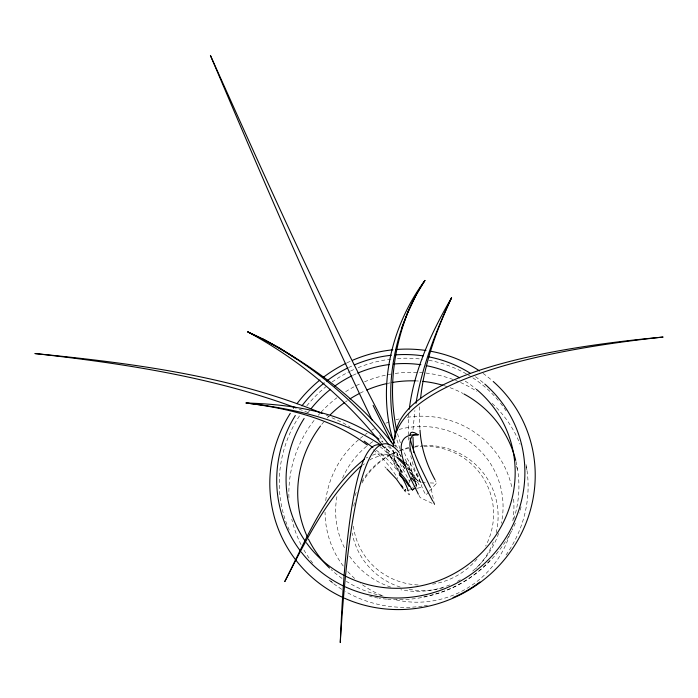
<?xml version="1.0" encoding="UTF-8"?>
<svg xmlns="http://www.w3.org/2000/svg" width="698" height="698" viewBox="0 0 698 698"><rect width="100%" height="100%" fill="white"/><g stroke="black" fill="none" stroke-linecap="round" stroke-linejoin="round"><path stroke-width="0.52" stroke-dasharray="3.49 2.62" d="M419.725 406.812L419.419 421.034L419.952 429.13M413.015 429.759L414.882 410.494M408.81 413.329L408.199 435.962M410.215 479.482L409.473 481.21L398.488 460.889M405.686 489.272L404.831 491.078L409.333 494.847A1265.614 251.83 -2.7 0 0 408.531 491.889M405.817 489.193L404.831 491.078L403.636 489.35M409.237 482.606L410.215 480.721M410.703 479.779L412.169 476.961L408.19 469.518M413.792 488.818L412.597 490.354L410.311 488.661M428.738 491.889L425.867 495.065L422.718 489.106L417.325 473.41M429.453 491.095L436.625 483.147L435.351 480.512M362.698 465.06L364.469 463.812M369.774 460.087L371.537 458.848L381.841 454.965L390.985 454.948A754.346 125.78 -76 0 1 395.583 456.475M411.105 488.801L412.727 487.71M413.539 487.169L416.776 484.988L411.733 472.729L409.874 460.296M415.938 487.536L411.471 489.865L410.11 488.469M365.979 458.036L367.89 457.234M372.653 455.244L375.507 454.04L383.926 453.918A754.765 115.842 -76.6 0 1 402.51 472.511M416.322 488.478L404.831 491.078L403.845 489.359M417.36 488.242L420.493 487.536L417.264 481.463L407.274 468.07M411.698 476.019L420.658 482.615L425.981 482.798M430.238 482.937L436.625 483.147M413.233 480.887L418.198 481.751A837.87 32.701 66.8 0 1 404.552 460.453M299.076 409.089L307.958 412.535M326.359 415.231L342.735 422.674L350.012 426.853M431.251 489.106L434.461 504.453L420.196 497.604L418.809 495.065M381.867 445.664L395.382 455.942M379.913 446.624L381.614 447.898A1268.903 244.666 -3.5 0 1 402.676 473.209M376.318 450.21L383.193 455.532A1265.614 251.83 -2.7 0 1 397.956 471.438M381.422 440.97L383.045 442.235L379.206 434.488M373.395 449.73C382.836 458.097 391.508 467.547 397.738 478.584M387.844 446.118L397.467 455.742M330.669 580.919L332.981 583.179M384.851 466.822L386.299 468.349M382.687 445.499L393.698 461.727L398.558 471.002M403.043 466.011L404.91 468.602M411.785 478.086L416.776 484.988A1041.556 101.498 85.7 0 0 404.962 460.811M416.776 484.988L413.05 479.535A964.671 192.343 7 0 1 411.602 477.851M389.423 445.664L395.565 455.323M401.638 472.354L400.539 470.557L401.612 472.372M399.239 453.691L401.498 457.417M405.084 459.022L416.174 479.317M399.675 454.032L401.184 456.684M393.838 458.097L401.716 472.162M420.658 482.615L412.501 467.049L406.472 457.452L403.086 449.905M433.17 501.958L434.461 504.453M396.368 452.147L398.305 455.89M400.085 449.032L396.036 437.367M417.43 476.472L413.6 466.561L410.686 455.838M397.502 433.711L400.364 442.898M516.494 465.994L517.837 471.133M526.161 466.622L526.911 469.78M409.456 448.474L410.154 452.679M408.269 437L408.478 440.106M399.108 429.462A84.345 81.814 -29.9 0 1 501.373 523.273M498.608 533.394A84.345 81.814 -29.9 0 1 472.467 571.234M460.252 579.759A84.345 81.814 -29.9 0 1 457.443 581.321M449.739 584.915A84.345 81.814 -29.9 0 1 400.896 589.784M390.732 587.105A84.345 81.814 -29.9 0 1 348.738 555.015M344.402 547.581A84.345 81.814 -29.9 0 1 337.335 494.481M342.561 478.06A84.345 81.814 -29.9 0 1 369.076 444.312M369.931 443.666A84.345 81.814 -29.9 0 1 374.381 440.56M423.834 446.31A70.891 68.858 -30 0 1 485.651 546.115M477.039 559.011A70.891 68.858 -30 0 1 432.629 584.165M418.163 584.976A70.891 68.858 -30 0 1 353.38 526.222M353.746 506.129A70.891 68.858 -30 0 1 355.09 499.881M361.922 483.077A70.891 68.858 -30 0 1 396.656 452.103M399.64 450.908A70.891 68.858 -30 0 1 408.949 448.116M414.211 447.113A70.891 68.858 -30 0 1 422.761 446.336M423.503 445.464A74.128 72.042 -30.1 0 1 496.182 532.722M493.346 541.98A74.128 72.042 -30.1 0 1 475.635 568.922M442.881 587.777A74.128 72.042 -30.1 0 1 407.51 588.981M400.216 587.062A74.128 72.042 -30.1 0 1 352.132 533.028M355.012 495.755A74.128 72.042 -30.1 0 1 356.931 490.851M361.817 481.472A74.128 72.042 -30.1 0 1 395.757 451.894M399.666 450.297A74.128 72.042 -30.1 0 1 408.845 447.479M415.074 446.258A74.128 72.042 -30.1 0 1 422.438 445.516M407.37 417.308A95.146 92.293 -29.9 0 1 512.131 488.696M513.623 499.131A95.146 92.293 -29.9 0 1 512.751 521.493M509.793 534.101A95.146 92.293 -29.9 0 1 393.881 599.355M381.597 595.35A95.146 92.293 -29.9 0 1 360.325 583.205M354.636 578.468A95.146 92.293 -29.9 0 1 347.194 570.894M343.224 565.999A95.146 92.293 -29.9 0 1 325.059 512.21M325.722 500.64A95.146 92.293 -29.9 0 1 359.505 438.955M360.325 438.283A95.146 92.293 -29.9 0 1 362.812 436.311M365.359 434.426A95.146 92.293 -29.9 0 1 367.104 433.214M371.598 430.317A95.146 92.293 -29.9 0 1 374.372 428.703M385.863 423.197A95.146 92.293 -29.9 0 1 390.845 421.356M395.958 419.777A95.146 92.293 -29.9 0 1 399.055 418.966M492.169 403.409A120.632 116.531 -29.8 0 1 520.08 444.225M526.03 464.571A120.632 116.531 -29.8 0 1 504.654 556.891M427.385 605.297A120.632 116.531 -29.8 0 1 424.244 605.838M422.142 606.152A120.632 116.531 -29.8 0 1 345.405 591.511M341.715 589.278A120.632 116.531 -29.8 0 1 328.051 579.157M312.687 563.016A120.632 116.531 -29.8 0 1 303.098 548.532M301.039 544.658A120.632 116.531 -29.8 0 1 291.79 519.164M288.928 497.674A120.632 116.531 -29.8 0 1 314.92 419.324M318.288 415.249A120.632 116.531 -29.8 0 1 320.408 412.867M321.132 412.082A120.632 116.531 -29.8 0 1 336.907 397.755M345.632 391.674A120.632 116.531 -29.8 0 1 361.616 383.071M364.531 381.815A120.632 116.531 -29.8 0 1 391.072 374.076M395.234 373.43A120.632 116.531 -29.8 0 1 423.799 372.837M425.963 373.064A120.632 116.531 -29.8 0 1 453.534 379.651M455.55 380.419A120.632 116.531 -29.8 0 1 459.563 382.076M460.567 382.513A120.632 116.531 -29.8 0 1 476.83 391.386M521.083 506.853A124.139 119.646 -29.7 0 1 519.199 513.082M515.351 523.151A124.139 119.646 -29.7 0 1 512.123 530.035M511.625 531.012A124.139 119.646 -29.7 0 1 387.66 599.259M386.613 599.163A124.139 119.646 -29.7 0 1 379.223 598.238M378.15 598.064A124.139 119.646 -29.7 0 1 369.635 596.345M289.242 530.096A124.139 119.646 -29.7 0 1 300.393 414.507M306.841 405.782A124.139 119.646 -29.7 0 1 326.332 386.387M332.204 381.946A124.139 119.646 -29.7 0 1 349.515 371.572M350.475 371.109A124.139 119.646 -29.7 0 1 355.256 368.893M358.161 367.671A124.139 119.646 -29.7 0 1 390.95 359.13M397.467 358.502A124.139 119.646 -29.7 0 1 422.447 359.261M428.886 360.281A124.139 119.646 -29.7 0 1 467.294 374.433M468.227 374.974A124.139 119.646 -29.7 0 1 471.9 377.243M472.799 377.827A124.139 119.646 -29.7 0 1 499.114 401.429M500.457 403.086A124.139 119.646 -29.7 0 1 506.137 410.939M307.818 413.007A115.58 111.331 -29.6 0 1 310.436 409.525M352.952 375.297A115.58 111.331 -29.6 0 1 357.751 373.125M465.226 381.134A115.58 111.331 -29.6 0 1 475.635 388.673M293.204 408.906A133.876 129.043 -29.7 0 1 295.053 406.288M346.976 362.829A133.876 129.043 -29.7 0 1 350.841 361.041M483.051 373.369A133.876 129.043 -29.7 0 1 492.395 380.768M515.988 461.483A111.532 107.736 -29.8 0 1 513.623 519.644M489.935 560.424A111.532 107.736 -29.8 0 1 421.007 597.052M383.115 596.013A111.532 107.736 -29.8 0 1 346.435 581.364M342.02 578.406A111.532 107.736 -29.8 0 1 331.114 569.559M321.769 424.384A111.532 107.736 -29.8 0 1 323.759 421.941M327.249 417.971A111.532 107.736 -29.8 0 1 328.697 416.418M345.519 401.908A111.532 107.736 -29.8 0 1 347.255 400.704M360.098 393.149A111.532 107.736 -29.8 0 1 364.871 390.871M387.992 383.307A111.532 107.736 -29.8 0 1 390.069 382.888M416.313 380.916A111.532 107.736 -29.8 0 1 418.416 381.021M443.945 385.619A111.532 107.736 -29.8 0 1 448.072 386.962M450.097 387.695A111.532 107.736 -29.8 0 1 462.957 393.445M348.538 367.567A125.195 120.597 -29.6 0 1 352.403 365.769M475.443 376.719A125.195 120.597 -29.6 0 1 483.984 383.368M382.26 445.76A1041.861 91.7 85.3 0 1 401.376 472.354M398.375 471.455A837.46 26.96 67.8 0 1 384.511 445.158M397.432 448.046A837.87 32.701 66.8 0 1 395.312 444.242M407.676 467.52A754.346 125.78 -76 0 1 416.828 487.082M404.639 468.559A964.671 192.343 7 0 1 401.908 464.074M398.2 456.3A964.671 192.343 7 0 1 396.848 452.417M395.574 447.182A964.671 192.343 7 0 1 395.251 445.08M399.151 471.071A964.697 200.867 6.6 0 1 393.244 448.561M412.597 490.354L411.488 488.574L412.597 490.354"/><path stroke-width="1.05" d="M412.98 437.306L413.626 452.383M420.562 398.645C424.183 363.379 436.739 329.692 451.571 297.723C431.565 332.169 414.237 369.338 409.264 409.237M415.973 403.339C422.054 366.494 435.761 331.384 451.571 297.723M392.869 439.757C376.868 385.758 391.752 325.059 424.908 280.456C395.504 325.696 382.87 383.542 395.757 436.372M409.918 434.933L410.599 432.952L412.152 432.184L414.647 432.76L418.163 434.784L414.472 434.906L411.916 436.302C406.637 445.472 412.972 456.44 415.659 465.514C420.571 477.746 426.609 489.473 432.743 501.129M401.516 328.61L408.234 311.334L415.964 295.01L424.908 280.456M415.964 295.01L408.234 311.334C393.419 348.887 387.914 390.897 396.769 430.553M382.076 444.678C345.728 398.462 299.486 359.732 247.711 331.873L263.312 339.167C312.974 365.918 359.906 400.512 394.213 445.734M364.339 459.293C325.53 490.101 306.675 538.612 284.775 581.582C305.68 541.029 326.324 498.581 360.046 466.918L361.817 465.679M367.401 445.08C332.562 418.756 288.623 408.391 246.045 402.999C292.096 404.36 340.685 411.637 379.005 439.077M418.163 434.784C383.123 432.21 412.16 480.512 418.346 494.219M246.045 402.999C292.89 408.6 341.104 418.573 380.986 445.08M296.109 407.946C212.375 376.824 123.293 363.475 34.9 353.546C132.306 363.204 231.378 375.847 322.502 413.478M247.711 331.873C302.731 357.455 352.246 396.316 388.812 444.844M263.312 339.167L279.819 348.127L296.51 358.92M364.173 441.119L372.88 447.549M397.729 458.193L405.957 466.526M399.317 474.954L405.774 481.341L409.194 486.454M387.024 469.117L396.42 479.029L403.034 488.495M399.247 471.752L405.922 479.666L410.93 487.684M401.359 485.066L402.851 487.64M430.378 487.37C422.726 471.359 413.87 455.497 410.031 438.03M391.665 442.829L373.116 405.425M434.933 479.639C426.513 464.432 421.069 447.54 420.013 430.143M372.06 420.03C314.51 300.166 262.361 177.798 210.412 55.43C268.651 184.909 326.306 314.885 393.114 440.246A837.87 32.701 66.8 0 0 394.771 443.256M476.464 389.362A115.58 111.331 -29.6 0 1 494.585 537.216A115.58 111.331 -29.6 0 1 346.287 576.531M344.384 575.562A115.58 111.331 -29.6 0 1 306.387 542.765M305.139 541.002A115.58 111.331 -29.6 0 1 304.127 418.451M311.099 408.67A115.58 111.331 -29.6 0 1 330.538 389.292M334.726 386.134A115.58 111.331 -29.6 0 1 352.001 375.76M357.751 373.125A115.58 111.331 -29.6 0 1 389.344 364.513M393.681 364.033A115.58 111.331 -29.6 0 1 420.859 364.731M426.225 365.639A115.58 111.331 -29.6 0 1 459.659 377.81M463.917 393.96A111.532 107.736 -29.8 0 1 515.726 460.418M329.508 568.041A111.532 107.736 -29.8 0 1 308.437 539.109M307.495 537.146A111.532 107.736 -29.8 0 1 320.487 426.042M330.18 414.891A111.532 107.736 -29.8 0 1 344.655 402.528M349.916 398.951A111.532 107.736 -29.8 0 1 359.147 393.628M366.799 390.025A111.532 107.736 -29.8 0 1 386.962 383.534M392.136 382.513A111.532 107.736 -29.8 0 1 415.266 380.881M422.578 381.352A111.532 107.736 -29.8 0 1 442.907 385.305M493.216 381.492A133.876 129.043 -29.7 0 1 511.809 549.788A133.876 129.043 -29.7 0 1 344.323 598.142M342.36 597.244A133.876 129.043 -29.7 0 1 290.263 413.373M296.947 403.723A133.876 129.043 -29.7 0 1 319.928 380M323.27 377.374A133.876 129.043 -29.7 0 1 346.007 363.3M352.778 360.185A133.876 129.043 -29.7 0 1 392.895 349.803M396.089 349.515A133.876 129.043 -29.7 0 1 425.954 350.475M430.282 351.181A133.876 129.043 -29.7 0 1 479.509 370.917M484.805 384.075A125.195 120.597 -29.6 0 1 502.944 542.145A125.195 120.597 -29.6 0 1 345.274 586.844M343.32 585.927A125.195 120.597 -29.6 0 1 301.248 552.057M299.974 550.39A125.195 120.597 -29.6 0 1 295.315 415.519M301.937 405.852A125.195 120.597 -29.6 0 1 324.195 382.966M326.708 381.012A125.195 120.597 -29.6 0 1 347.578 368.038M354.34 364.914A125.195 120.597 -29.6 0 1 391.316 355.256M395.565 354.872A125.195 120.597 -29.6 0 1 423.276 355.91M428.685 356.835A125.195 120.597 -29.6 0 1 470.051 373.133M479.954 581.957A120.632 116.531 -29.8 0 1 453.046 597.558M399.221 473.2A1265.614 251.83 -2.7 0 1 408.225 490.903M396.464 456.911A754.346 125.78 -76 0 1 405.241 464.275M399.099 452.409A1041.556 101.498 85.7 0 0 340.266 642.57A1041.861 91.7 85.3 0 1 380.628 445.115M394.92 438.806A964.671 192.343 7 0 1 663.1 337.055A964.697 200.867 6.6 0 0 393.262 446.537"/></g></svg>
